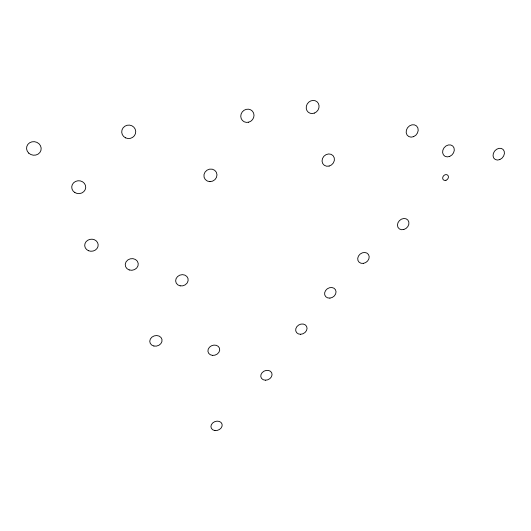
<?xml version="1.0" encoding="UTF-8"?>
<svg xmlns="http://www.w3.org/2000/svg" width="531" height="531" viewBox="0 0 531 531"><rect width="100%" height="100%" fill="white"/><g stroke="black" fill="none" stroke-linecap="round" stroke-linejoin="round"><path stroke-width="0.8" d="M28.747 153.14A7.348 6.777 12.1 0 0 40.96 150.353A7.348 6.777 12.1 0 0 31.9 141.837A7.348 6.777 12.1 0 0 28.747 153.14M125.581 137.868A7.016 6.737 -5.8 0 0 135.724 131.369A7.016 6.737 -5.8 0 0 124.871 126.212A7.016 6.737 -5.8 0 0 125.581 137.868M74.871 192.574A7.003 6.452 0.1 0 0 85.717 187.569A7.003 6.452 0.1 0 0 75.588 181.416A7.003 6.452 0.1 0 0 74.871 192.574M209.931 181.622A6.657 6.18 -28.6 0 0 216.356 172.27A6.657 6.18 -28.6 0 0 205.046 172.09A6.657 6.18 -28.6 0 0 209.931 181.622M248.627 122.203A6.843 6.412 -45 0 0 252.411 111.138A6.843 6.412 -45 0 0 241.127 114.006A6.843 6.412 -45 0 0 248.627 122.203M329.134 166.07A6.558 5.808 -44.1 0 0 333.116 155.722A6.558 5.808 -44.1 0 0 322.483 158.523A6.558 5.808 -44.1 0 0 329.134 166.07M314.518 113.057A6.823 6.173 -50.9 0 0 317.04 101.773A6.823 6.173 -50.9 0 0 306.374 106.127A6.823 6.173 -50.9 0 0 314.518 113.057M413.616 136.659A6.611 5.615 -50.3 0 0 416.543 125.966A6.611 5.615 -50.3 0 0 406.381 130.161A6.611 5.615 -50.3 0 0 413.616 136.659M449.73 156.399A6.478 5.356 -49.1 0 0 452.777 146.038A6.478 5.356 -49.1 0 0 442.861 150.154A6.478 5.356 -49.1 0 0 449.73 156.399M445.987 180.268A3.179 2.615 -46.8 0 0 447.812 175.283A3.179 2.615 -46.8 0 0 442.861 176.989A3.179 2.615 -46.8 0 0 445.987 180.268M499.817 159.579A6.412 5.137 -49.5 0 0 503.056 149.41A6.412 5.137 -49.5 0 0 493.345 153.459A6.412 5.137 -49.5 0 0 499.817 159.579M129.239 269.954A6.551 5.808 -12.4 0 0 138.213 263.409A6.551 5.808 -12.4 0 0 127.792 259.984A6.551 5.808 -12.4 0 0 129.239 269.954M88.531 250.732A6.744 6.033 -6.2 0 0 98.162 244.605A6.744 6.033 -6.2 0 0 87.635 240.317A6.744 6.033 -6.2 0 0 88.531 250.732M153.89 346.026A6.219 5.25 -15.7 0 0 161.962 339.402A6.219 5.25 -15.7 0 0 151.899 337.145A6.219 5.25 -15.7 0 0 153.89 346.026M180.188 285.851A6.359 5.575 -18.9 0 0 188.001 278.483A6.359 5.575 -18.9 0 0 177.54 276.571A6.359 5.575 -18.9 0 0 180.188 285.851M212.513 355.392A6.04 5.038 -21 0 0 219.469 348.117A6.04 5.038 -21 0 0 209.473 347.214A6.04 5.038 -21 0 0 212.513 355.392M214.916 430.541A5.768 4.573 -20.3 0 0 222.051 424.103A5.768 4.573 -20.3 0 0 212.705 422.928A5.768 4.573 -20.3 0 0 214.916 430.541M265.4 380.196A5.834 4.733 -24.7 0 0 271.733 372.868A5.834 4.733 -24.7 0 0 262.088 372.696A5.834 4.733 -24.7 0 0 265.4 380.196M403.792 229.525A6.186 5.144 -41.7 0 0 407.861 220.046A6.186 5.144 -41.7 0 0 397.951 222.788A6.186 5.144 -41.7 0 0 403.792 229.525M363.343 263.383A6.1 5.104 -37.2 0 0 368.481 254.522A6.1 5.104 -37.2 0 0 358.511 255.969A6.1 5.104 -37.2 0 0 363.343 263.383M329.904 298.117A6.014 5.018 -32.8 0 0 335.473 289.734A6.014 5.018 -32.8 0 0 325.556 290.59A6.014 5.018 -32.8 0 0 329.904 298.117M300.639 334.278A5.927 4.898 -28.9 0 0 306.619 326.392A5.927 4.898 -28.9 0 0 296.816 326.698A5.927 4.898 -28.9 0 0 300.639 334.278"/></g></svg>
